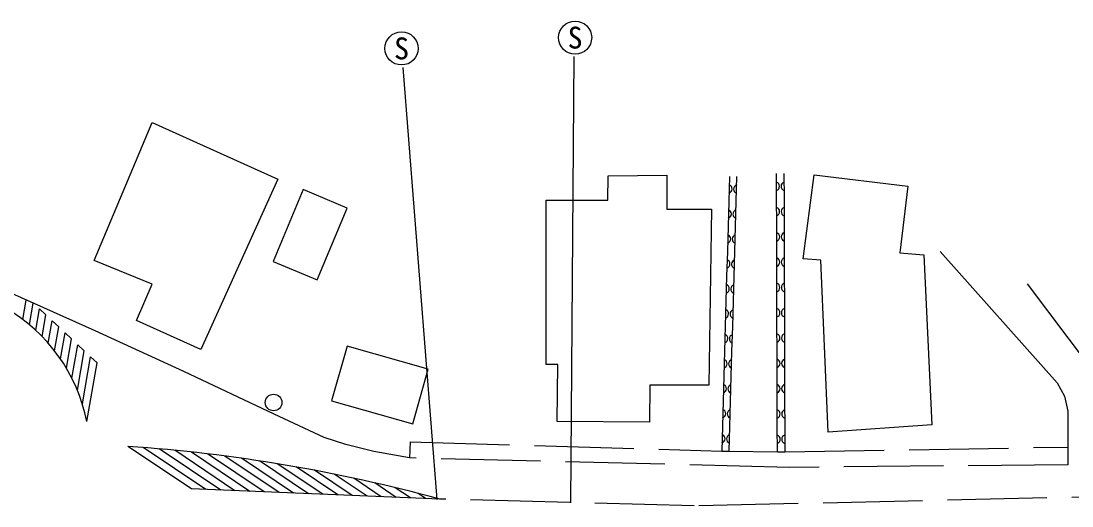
# Model space of a CAD drawing. Units: millimetres, scale not verified. Extents: x 40000 to 680000, y 20000 to 380000.
# Drawn here: x 306896 to 370288, y 277203 to 306434 of the extents above; entities that cross this region are included whole.
import ezdxf
from ezdxf.enums import TextEntityAlignment as Align

# ---------------------------------------------------------------- set-up
doc = ezdxf.new("R2010")
doc.units = ezdxf.units.MM
doc.header["$LTSCALE"] = 1000
doc.linetypes.add('DASHED', pattern=[7.5, 6, -1.5])
for name, color, linetype, lineweight in [('M-BGD', 7, 'Continuous', 25), ('M-BGD-EXST', 7, 'Continuous', 25), ('M-STR-STRC', 7, 'Continuous', 25)]:
    doc.layers.add(name, color=color, linetype=linetype, lineweight=lineweight)
doc.styles.add('ＭＳ ゴシック', font='')
doc.styles.get('ＭＳ ゴシック').set_extended_font_data('MS Gothic')

msp = doc.modelspace()

# ---------------------------------------------------------------- linework, layer by layer
at = {"layer": 'M-BGD'}
for p, q in [((342308, 297098), (345849, 297137)), ((349627, 297066), (349585, 295561)), ((350034, 295548), (350077, 297053)), ((352471, 295709), (352467, 297234)), ((352917, 297235), (352921, 295710)), ((323919, 296276), (322099, 291943)), ((326574, 295161), (323919, 296276)), ((349585, 295561), (349542, 294056)), ((349992, 294043), (350034, 295548)), ((352475, 294184), (352471, 295709)), ((352921, 295710), (352925, 294186)), ((324754, 290828), (326574, 295161)), ((352480, 292660), (352475, 294184)), ((352925, 294186), (352930, 292661)), ((349542, 294056), (349500, 292551)), ((349950, 292538), (349992, 294043)), ((349500, 292551), (349457, 291046)), ((349907, 291033), (349950, 292538)), ((352484, 291135), (352480, 292660)), ((352930, 292661), (352934, 291136)), ((322099, 291943), (324754, 290828)), ((349457, 291046), (349415, 289541)), ((349865, 289528), (349907, 291033)), ((352488, 289610), (352484, 291135)), ((352934, 291136), (352938, 289612)), ((308401, 288725), (308009, 289094)), ((349415, 289541), (349373, 288036)), ((349822, 288023), (349865, 289528)), ((352493, 288086), (352488, 289610)), ((352938, 289612), (352943, 288087)), ((309172, 288000), (308780, 288369)), ((349373, 288036), (349330, 286530)), ((349780, 286518), (349822, 288023)), ((352497, 286561), (352493, 288086)), ((352943, 288087), (352947, 286562)), ((309943, 287274), (309551, 287643)), ((310714, 286549), (310322, 286918)), ((326560, 286840), (325629, 283550)), ((331458, 285454), (326560, 286840)), ((352502, 285036), (352497, 286561)), ((352947, 286562), (352952, 285037)), ((311485, 285823), (311093, 286192)), ((349330, 286530), (349288, 285025)), ((349738, 285013), (349780, 286518)), ((330526, 282163), (331458, 285454)), ((349288, 285025), (349245, 283520)), ((349695, 283508), (349738, 285013)), ((352506, 283511), (352502, 285036)), ((352952, 285037), (352956, 283513)), ((325629, 283550), (330526, 282163)), ((349245, 283520), (349203, 282015)), ((349653, 282002), (349695, 283508)), ((352510, 281987), (352506, 283511)), ((352956, 283513), (352960, 281988)), ((349203, 282015), (349161, 280510)), ((349611, 280497), (349653, 282002)), ((352515, 280462), (352510, 281987)), ((352960, 281988), (352965, 280463)), ((332158, 277615), (317175, 278231))]:
    msp.add_line(p, q, dxfattribs=at)
for points in [[(330369, 281076), (330318, 280100), (328171, 280484), (326493, 280910), (325177, 281323), (322169, 282730), (316710, 285315), (311366, 287754), (300708, 292517), (295132, 295044), (283887, 300102)], [(345849, 297137), (345840, 295092), (348546, 295092), (348377, 284485), (344830, 284485), (344796, 282260), (339241, 282293), (339266, 285732), (338569, 285726), (338564, 295642), (342281, 295637), (342308, 297098)], [(362343, 292545), (369384, 284620), (369834, 283820), (370030, 282921), (370030, 279691)], [(367585, 290598), (372609, 283931), (374061, 280213)]]:
    msp.add_lwpolyline(points, dxfattribs=at)
for points in [[(314797, 300308), (322390, 296893), (317736, 286644), (313863, 288374), (314809, 290572), (311306, 291997)], [(354730, 297163), (360388, 296477), (359905, 292471), (361353, 292343), (361836, 282101), (355591, 281660), (355138, 292023), (354070, 292100)]]:
    msp.add_lwpolyline(points, close=True, dxfattribs=at)
at = {"layer": 'M-BGD', "linetype": 'DASHED'}
for points in [[(330369, 281076), (349161, 280510), (349611, 280497), (352515, 280462), (352965, 280463), (370030, 280757)], [(370030, 279691), (353232, 279525), (330318, 280100)], [(383770, 278025), (347505, 277203), (332158, 277615)]]:
    msp.add_lwpolyline(points, dxfattribs=at)
at = {"layer": 'M-BGD'}
for centre, radius, start, end in [((352379, 296471), 269, 289.54303, 70.78389), ((353008, 296473), 269, 109.54004, 250.78689), ((349521, 296316), 265, 287.08589, 69.68758), ((350140, 296299), 265, 107.08589, 249.68758), ((349478, 294811), 265, 287.08288, 69.69059), ((350098, 294793), 265, 107.0855, 249.69026), ((352384, 294947), 269, 289.54304, 70.78389), ((353013, 294948), 269, 109.54003, 250.7869), ((349436, 293306), 265, 287.08589, 69.68758), ((350056, 293288), 265, 107.08589, 249.68758), ((352388, 293422), 269, 289.54004, 70.78689), ((353017, 293424), 269, 109.54004, 250.78689), ((349394, 291801), 265, 287.08705, 69.68649), ((350013, 291783), 265, 107.08598, 249.68749), ((352393, 291897), 269, 289.54003, 70.7869), ((353021, 291899), 269, 109.54304, 250.78389), ((349351, 290296), 265, 287.08558, 69.69017), ((349971, 290278), 265, 107.08403, 249.6895), ((352397, 290372), 269, 289.54003, 70.7869), ((353026, 290374), 269, 109.54303, 250.78389), ((300868, 280314), 10188, 11.17178, 60.15148), ((352401, 288848), 269, 289.54004, 70.78689), ((353030, 288850), 269, 109.54198, 250.78496), ((349309, 288790), 265, 287.08589, 69.68758), ((349929, 288773), 265, 107.08589, 249.68758), ((349267, 287285), 265, 287.08288, 69.69059), ((349886, 287268), 265, 107.08589, 249.68758), ((352406, 287323), 269, 289.53897, 70.78796), ((353034, 287325), 269, 109.54304, 250.78389), ((349224, 285780), 265, 287.08589, 69.68758), ((349844, 285763), 265, 107.08288, 249.69059), ((352410, 285798), 269, 289.54003, 70.7869), ((353039, 285800), 269, 109.54303, 250.78389), ((349182, 284275), 265, 287.08589, 69.68758), ((349801, 284258), 265, 107.08589, 249.68758), ((352414, 284274), 269, 289.54004, 70.78689), ((353043, 284275), 269, 109.54198, 250.78496), ((349139, 282770), 265, 287.08296, 69.69051), ((349759, 282753), 265, 107.08558, 249.69017), ((352419, 282749), 269, 289.53897, 70.78796), ((353047, 282751), 269, 109.54304, 250.78389), ((349097, 281265), 265, 287.08598, 69.68749), ((349717, 281247), 265, 107.08403, 249.6895), ((352423, 281224), 269, 289.54266, 70.78652), ((353052, 281226), 269, 109.54303, 250.78389), ((306585, 183604), 97427, 74.78241, 86.02116)]:
    msp.add_arc(centre, radius, start, end, dxfattribs=at)
at = {"layer": 'M-BGD-EXST'}
for p, q in [((340248, 304289), (340047, 277400)), ((331989, 277597), (329950, 303643))]:
    msp.add_line(p, q, dxfattribs=at)
for centre, radius in [((340316, 305434), 1000), ((329849, 304784), 1000), ((322129, 283441), 500)]:
    msp.add_circle(centre, radius, dxfattribs=at)
at = {"layer": 'M-STR-STRC'}
for p, q in [((306998, 288452), (307202, 289615)), ((307399, 288134), (307626, 289426)), ((307781, 287798), (308009, 289094)), ((308171, 287418), (308401, 288725)), ((308542, 287016), (308780, 288369)), ((308919, 286559), (309172, 288000)), ((309275, 286071), (309551, 287643)), ((309633, 285509), (309943, 287274)), ((309967, 284898), (310322, 286918)), ((310297, 284175), (310714, 286549)), ((310594, 283351), (311093, 286192)), ((310864, 282288), (311485, 285823)), ((317175, 278231), (313345, 280796)), ((318036, 278195), (314255, 280728)), ((318940, 278158), (315225, 280647)), ((319801, 278123), (316165, 280559)), ((320705, 278085), (317169, 280454)), ((321566, 278050), (318144, 280343)), ((322470, 278013), (319187, 280212)), ((323332, 277977), (320201, 280075)), ((324236, 277940), (321288, 279915)), ((325097, 277905), (322347, 279747)), ((326001, 277868), (323484, 279554)), ((326862, 277832), (324594, 279352)), ((327766, 277795), (325790, 279119)), ((328628, 277760), (326961, 278876)), ((329532, 277723), (328227, 278597)), ((330393, 277687), (329471, 278305)), ((331297, 277650), (330822, 277968))]:
    msp.add_line(p, q, dxfattribs=at)

# ---------------------------------------------------------------- texts
at = {"layer": 'M-BGD-EXST', "style": 'ＭＳ ゴシック'}
for p in [(340316, 305434), (329849, 304784)]:
    msp.add_text('S', height=1320, dxfattribs=at).set_placement(p, align=Align.MIDDLE_CENTER)

doc.saveas('drawing.dxf')
